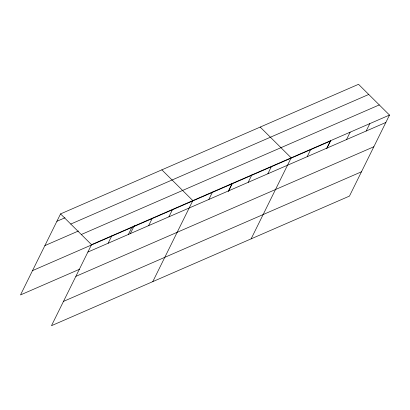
<?xml version="1.0" encoding="UTF-8"?>
<svg xmlns="http://www.w3.org/2000/svg" width="410" height="410" viewBox="0 0 410 410"><rect width="100%" height="100%" fill="white"/><g stroke="black" fill="none" stroke-linecap="round" stroke-linejoin="round"><path stroke-width="0.61" d="M389.5 115.066L91.522 244.667L51.475 325.694L349.453 196.093L389.5 115.066L358.524 84.306L60.547 213.907L20.5 294.933L79.55 269.247M108.132 243.248L111.786 235.858M128.392 234.438L132.046 227.043M130.272 233.746L134.383 225.433M148.656 225.623L152.31 218.228M168.92 216.808L172.574 209.418M152.786 281.629L192.833 200.603L161.858 169.842M208.849 199.445L212.503 192.049M228.513 190.891L232.168 183.495M228.334 191.531L232.152 183.803M248.178 182.337L251.832 174.942M267.848 173.784L271.502 166.388M251.12 238.861L291.167 157.835L260.191 127.074M307.182 156.676L310.831 149.281M326.847 148.123L330.501 140.727M326.667 148.763L330.486 141.035L32.508 270.631M346.511 139.569L350.166 132.174M366.181 131.015L369.835 123.62M56.893 221.297L64.995 217.777M70.766 224.06L368.744 94.459M44.88 245.6L78.459 230.994M81.298 234.515L379.276 104.919M87.868 252.063L385.846 122.462M75.86 276.361L373.838 146.76M63.483 301.396L361.466 171.795M60.547 213.907L91.522 244.667"/></g></svg>
